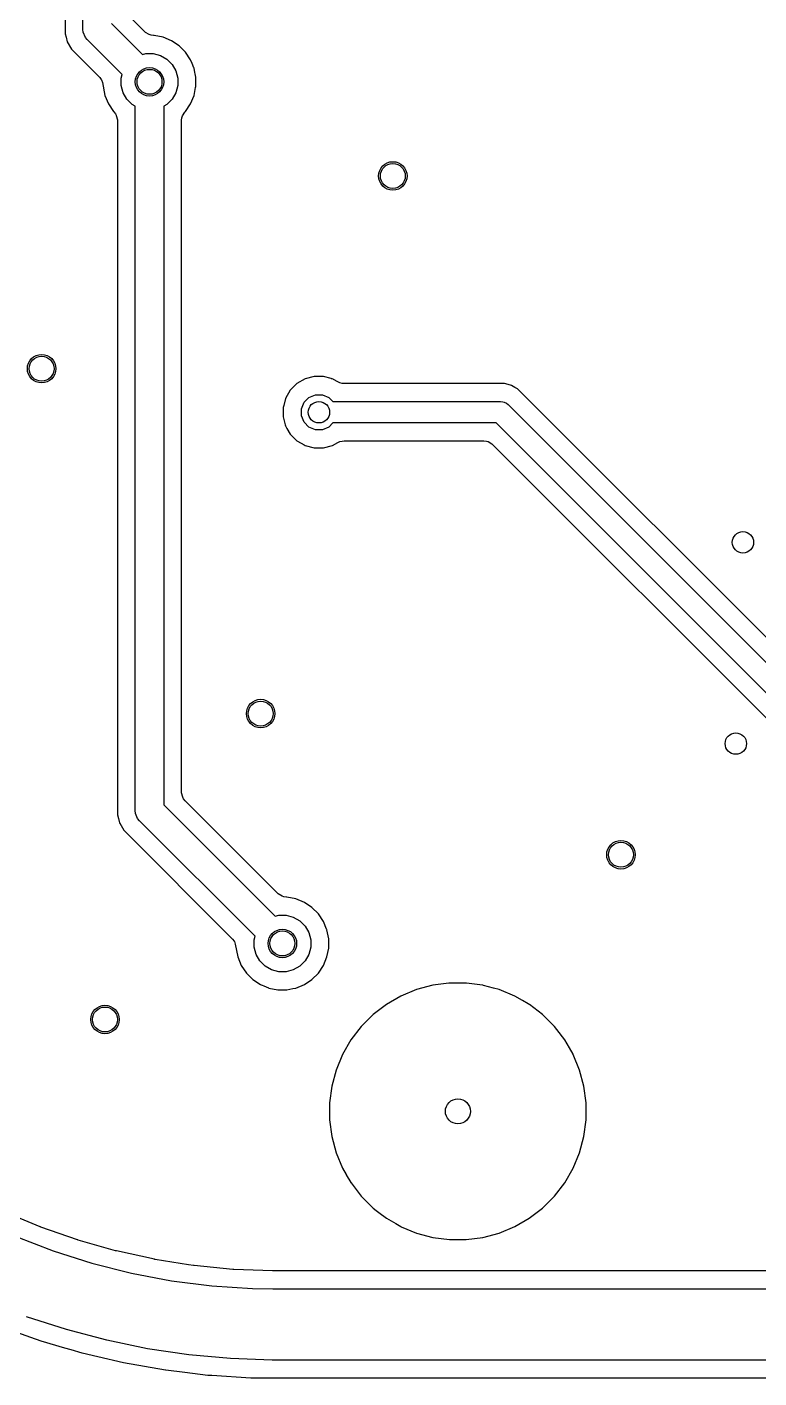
# Model space of a CAD drawing. Header units: inches. Extents: x 0.01 to 5.35, y 0.01 to 3.37.
# Drawn here: x 1.198 to 1.603, y 0.448 to 1.194 of the extents above; entities that cross this region are included whole.
import ezdxf

# ---------------------------------------------------------------- set-up
doc = ezdxf.new("R2010")
doc.units = ezdxf.units.IN
doc.header["$MEASUREMENT"] = 0
doc.layers.add('BLACK', color=250, linetype='CONTINUOUS')

msp = doc.modelspace()

# ---------------------------------------------------------------- linework, layer by layer
at = {"layer": 'BLACK', "linetype": 'CONTINUOUS'}
for p, q in [((1.22939, 1.19273), (1.22939, 1.33808)), ((1.21953, 1.33322), (1.21953, 1.1904)), ((1.24514, 1.19599), (1.26218, 1.17896)), ((1.26389, 1.19119), (1.25693, 1.19815)), ((1.21953, 1.1904), (1.22004, 1.18848)), ((1.22004, 1.18848), (1.22074, 1.18589)), ((1.22954, 1.1912), (1.22939, 1.19273)), ((1.23072, 1.18836), (1.22954, 1.1912)), ((1.2317, 1.18716), (1.23072, 1.18836)), ((1.25104, 1.16782), (1.2317, 1.18716)), ((1.26597, 1.18996), (1.26389, 1.19119)), ((1.26696, 1.18967), (1.26597, 1.18996)), ((1.26834, 1.18947), (1.26696, 1.18967)), ((1.26866, 1.18947), (1.26834, 1.18947)), ((1.27361, 1.18848), (1.26866, 1.18947)), ((1.26866, 1.18947), (1.26866, 1.18947)), ((1.26866, 1.18947), (1.26866, 1.18947)), ((1.27827, 1.18655), (1.27361, 1.18848)), ((1.27361, 1.18848), (1.27361, 1.18848)), ((1.27361, 1.18848), (1.27361, 1.18848)), ((1.22074, 1.18589), (1.22308, 1.18184)), ((1.22308, 1.18184), (1.22308, 1.18184)), ((1.22308, 1.18184), (1.23861, 1.16631)), ((1.26218, 1.17896), (1.26409, 1.17947)), ((1.26409, 1.17947), (1.2682, 1.17947)), ((1.2682, 1.17947), (1.27217, 1.17841)), ((1.28247, 1.18375), (1.27827, 1.18655)), ((1.27827, 1.18655), (1.27827, 1.18655)), ((1.27827, 1.18655), (1.27827, 1.18655)), ((1.28603, 1.18018), (1.28247, 1.18375)), ((1.28247, 1.18375), (1.28247, 1.18375)), ((1.28247, 1.18375), (1.28247, 1.18375)), ((1.28884, 1.17599), (1.28603, 1.18018)), ((1.28603, 1.18018), (1.28603, 1.18018)), ((1.28603, 1.18018), (1.28603, 1.18018)), ((1.27217, 1.17841), (1.27573, 1.17635)), ((1.27573, 1.17635), (1.27864, 1.17345)), ((1.27864, 1.17345), (1.28069, 1.16988)), ((1.28967, 1.17398), (1.28884, 1.17599)), ((1.28884, 1.17599), (1.28884, 1.17599)), ((1.28884, 1.17599), (1.28884, 1.17599)), ((1.29068, 1.17155), (1.28967, 1.17398)), ((1.23861, 1.16631), (1.23944, 1.1652)), ((1.23944, 1.1652), (1.23959, 1.16492)), ((1.23959, 1.16492), (1.24009, 1.16353)), ((1.25053, 1.16591), (1.25104, 1.16782)), ((1.25053, 1.1618), (1.25053, 1.16591)), ((1.28069, 1.16988), (1.28176, 1.16591)), ((1.28176, 1.16591), (1.28176, 1.1618)), ((1.29076, 1.17138), (1.29068, 1.17155)), ((1.29077, 1.17133), (1.29076, 1.17138)), ((1.29124, 1.16897), (1.29077, 1.17133)), ((1.29136, 1.16834), (1.29124, 1.16897)), ((1.29174, 1.16647), (1.29136, 1.16834)), ((1.29136, 1.16834), (1.29136, 1.16834)), ((1.29175, 1.16639), (1.29174, 1.16647)), ((1.29175, 1.16134), (1.29175, 1.16639)), ((1.24009, 1.16353), (1.24152, 1.15639)), ((1.25159, 1.15783), (1.25053, 1.1618)), ((1.25365, 1.15427), (1.25159, 1.15783)), ((1.28069, 1.15783), (1.27864, 1.15427)), ((1.28176, 1.1618), (1.28069, 1.15783)), ((1.29077, 1.15639), (1.29162, 1.1607)), ((1.29162, 1.1607), (1.29175, 1.16134)), ((1.24152, 1.15639), (1.24152, 1.15639)), ((1.24152, 1.15639), (1.24345, 1.15173)), ((1.24345, 1.15173), (1.24345, 1.15173)), ((1.24345, 1.15173), (1.24625, 1.14753)), ((1.25655, 1.15136), (1.25365, 1.15427)), ((1.25827, 1.15038), (1.25655, 1.15136)), ((1.25827, 0.76126), (1.25827, 1.15038)), ((1.27573, 1.15136), (1.27402, 1.15038)), ((1.27402, 1.15038), (1.27402, 0.76452)), ((1.27864, 1.15427), (1.27573, 1.15136)), ((1.28603, 1.14753), (1.28884, 1.15173)), ((1.28884, 1.15173), (1.29077, 1.15639)), ((1.28884, 1.15173), (1.28884, 1.15173)), ((1.28884, 1.15173), (1.28884, 1.15173)), ((1.24625, 1.14753), (1.24625, 1.14753)), ((1.24625, 1.14753), (1.24648, 1.1473)), ((1.24648, 1.1473), (1.24731, 1.14619)), ((1.24731, 1.14619), (1.24755, 1.14575)), ((1.24755, 1.14575), (1.2477, 1.14548)), ((1.2477, 1.14548), (1.24781, 1.14528)), ((1.24781, 1.14528), (1.24841, 1.14294)), ((1.24841, 1.14294), (1.24841, 0.75892)), ((1.28388, 1.14265), (1.28408, 1.14403)), ((1.28388, 0.98393), (1.28388, 1.14265)), ((1.28408, 1.14403), (1.28437, 1.14502)), ((1.28437, 1.14502), (1.2856, 1.1471)), ((1.2856, 1.1471), (1.28603, 1.14753)), ((1.28603, 1.14753), (1.28603, 1.14753)), ((1.28603, 1.14753), (1.28603, 1.14753)), ((1.28603, 1.14753), (1.28603, 1.14753)), ((1.35709, 1.00104), (1.35208, 0.9997)), ((1.36228, 1.00104), (1.35709, 1.00104)), ((1.3664, 0.99994), (1.36228, 1.00104)), ((1.36228, 1.00104), (1.36228, 1.00104)), ((1.34392, 0.99344), (1.34132, 0.98894)), ((1.34759, 0.99711), (1.34392, 0.99344)), ((1.34392, 0.99344), (1.34392, 0.99344)), ((1.34392, 0.99344), (1.34392, 0.99344)), ((1.35208, 0.9997), (1.34759, 0.99711)), ((1.34759, 0.99711), (1.34759, 0.99711)), ((1.34759, 0.99711), (1.34759, 0.99711)), ((1.35208, 0.9997), (1.35208, 0.9997)), ((1.36667, 0.99987), (1.3664, 0.99994)), ((1.36699, 0.99982), (1.36667, 0.99987)), ((1.36759, 0.99958), (1.36699, 0.99982)), ((1.36785, 0.99938), (1.36759, 0.99958)), ((1.37009, 0.99808), (1.36785, 0.99938)), ((1.37127, 0.99759), (1.37009, 0.99808)), ((1.37247, 0.99727), (1.37127, 0.99759)), ((1.37373, 0.99711), (1.37247, 0.99727)), ((1.46215, 0.99711), (1.37373, 0.99711)), ((1.46416, 0.99657), (1.46215, 0.99711)), ((1.46215, 0.99711), (1.46215, 0.99711)), ((1.46215, 0.99711), (1.46215, 0.99711)), ((1.46616, 0.99603), (1.46416, 0.99657)), ((1.46416, 0.99657), (1.46416, 0.99657)), ((1.46796, 0.99499), (1.46616, 0.99603)), ((1.46934, 0.9942), (1.46796, 0.99499)), ((1.46796, 0.99499), (1.46796, 0.99499)), ((1.46976, 0.99396), (1.46934, 0.9942)), ((1.69358, 0.77014), (1.46976, 0.99396)), ((1.46976, 0.99396), (1.46976, 0.99396)), ((1.34132, 0.98894), (1.34029, 0.98508)), ((1.34132, 0.98894), (1.34132, 0.98894)), ((1.35003, 0.98326), (1.3515, 0.98681)), ((1.3515, 0.98681), (1.35422, 0.98952)), ((1.35422, 0.98952), (1.35776, 0.99099)), ((1.35776, 0.99099), (1.36161, 0.99099)), ((1.36161, 0.99099), (1.36515, 0.98952)), ((1.36515, 0.98952), (1.36743, 0.98724)), ((1.36743, 0.98724), (1.46008, 0.98724)), ((1.46008, 0.98724), (1.46123, 0.98713)), ((1.46123, 0.98713), (1.46201, 0.98681)), ((1.46201, 0.98681), (1.46336, 0.98625)), ((1.46336, 0.98625), (1.46425, 0.98551)), ((1.46425, 0.98551), (1.69106, 0.75871)), ((1.28388, 0.77104), (1.28388, 0.98393)), ((1.34026, 0.98499), (1.33998, 0.98393)), ((1.33998, 0.98393), (1.33998, 0.98371)), ((1.33998, 0.98371), (1.33998, 0.97874)), ((1.33998, 0.97874), (1.33999, 0.97872)), ((1.33999, 0.97872), (1.34035, 0.97738)), ((1.34029, 0.98508), (1.34026, 0.98499)), ((1.34029, 0.98508), (1.34029, 0.98508)), ((1.35003, 0.97942), (1.35003, 0.98326)), ((1.3515, 0.97587), (1.35003, 0.97942)), ((1.34035, 0.97738), (1.34116, 0.97436)), ((1.34116, 0.97436), (1.34132, 0.97373)), ((1.34132, 0.97373), (1.34132, 0.97373)), ((1.34132, 0.97373), (1.34208, 0.97242)), ((1.34208, 0.97242), (1.34208, 0.97242)), ((1.34208, 0.97242), (1.34392, 0.96924)), ((1.35422, 0.97315), (1.3515, 0.97587)), ((1.35776, 0.97169), (1.35422, 0.97315)), ((1.36161, 0.97169), (1.35776, 0.97169)), ((1.36515, 0.97315), (1.36161, 0.97169)), ((1.36743, 0.97543), (1.36515, 0.97315)), ((1.45763, 0.97543), (1.36743, 0.97543)), ((1.68271, 0.75036), (1.45763, 0.97543)), ((1.34392, 0.96924), (1.34759, 0.96557)), ((1.34759, 0.96557), (1.34759, 0.96557)), ((1.34759, 0.96557), (1.34759, 0.96557)), ((1.34759, 0.96557), (1.34793, 0.96537)), ((1.34793, 0.96537), (1.35148, 0.96332)), ((1.35148, 0.96332), (1.35208, 0.96298)), ((1.35208, 0.96298), (1.35208, 0.96298)), ((1.35208, 0.96298), (1.35709, 0.96163)), ((1.36228, 0.96163), (1.36729, 0.96298)), ((1.36729, 0.96298), (1.37009, 0.9646)), ((1.37009, 0.9646), (1.37127, 0.96508)), ((1.37127, 0.96508), (1.37247, 0.9654)), ((1.37247, 0.9654), (1.37373, 0.96557)), ((1.37373, 0.96557), (1.45082, 0.96557)), ((1.45082, 0.96557), (1.4522, 0.96537)), ((1.4522, 0.96537), (1.45319, 0.96508)), ((1.45319, 0.96508), (1.45527, 0.96385)), ((1.45527, 0.96385), (1.67128, 0.74784)), ((1.35709, 0.96163), (1.35709, 0.96163)), ((1.35709, 0.96163), (1.36228, 0.96163)), ((1.36228, 0.96163), (1.36228, 0.96163)), ((1.28448, 0.7687), (1.28388, 0.77104)), ((1.25842, 0.75972), (1.25827, 0.76126)), ((1.27402, 0.76452), (1.33558, 0.70296)), ((1.28497, 0.76779), (1.28448, 0.7687)), ((1.2858, 0.76668), (1.28497, 0.76779)), ((1.33729, 0.71519), (1.2858, 0.76668)), ((1.24841, 0.75892), (1.24894, 0.75693)), ((1.24894, 0.75693), (1.24894, 0.75693)), ((1.24894, 0.75693), (1.24961, 0.75441)), ((1.24961, 0.75441), (1.24963, 0.75438)), ((1.24963, 0.75438), (1.24969, 0.75428)), ((1.24969, 0.75428), (1.25195, 0.75037)), ((1.25959, 0.75689), (1.25842, 0.75972)), ((1.26057, 0.75569), (1.25959, 0.75689)), ((1.32444, 0.69182), (1.26057, 0.75569)), ((1.25195, 0.75037), (1.25195, 0.75037)), ((1.25195, 0.75037), (1.31201, 0.69031)), ((1.33937, 0.71396), (1.33729, 0.71519)), ((1.34036, 0.71367), (1.33937, 0.71396)), ((1.34174, 0.71347), (1.34036, 0.71367)), ((1.34207, 0.71347), (1.34174, 0.71347)), ((1.34701, 0.71248), (1.34207, 0.71347)), ((1.34207, 0.71347), (1.34207, 0.71347)), ((1.34207, 0.71347), (1.34207, 0.71347)), ((1.35167, 0.71055), (1.34701, 0.71248)), ((1.34701, 0.71248), (1.34701, 0.71248)), ((1.34701, 0.71248), (1.34701, 0.71248)), ((1.35587, 0.70775), (1.35167, 0.71055)), ((1.35167, 0.71055), (1.35167, 0.71055)), ((1.35167, 0.71055), (1.35167, 0.71055)), ((1.33558, 0.70296), (1.33749, 0.70347)), ((1.33749, 0.70347), (1.3416, 0.70347)), ((1.3416, 0.70347), (1.34557, 0.70241)), ((1.34557, 0.70241), (1.34913, 0.70035)), ((1.35944, 0.70418), (1.35587, 0.70775)), ((1.35587, 0.70775), (1.35587, 0.70775)), ((1.35587, 0.70775), (1.35587, 0.70775)), ((1.36222, 0.70001), (1.35944, 0.70418)), ((1.35944, 0.70418), (1.35944, 0.70418)), ((1.35944, 0.70418), (1.35944, 0.70418)), ((1.34913, 0.70035), (1.35204, 0.69745)), ((1.35204, 0.69745), (1.35409, 0.69388)), ((1.36224, 0.69999), (1.36222, 0.70001)), ((1.36399, 0.69577), (1.36224, 0.69999)), ((1.36224, 0.69999), (1.36224, 0.69999)), ((1.36224, 0.69999), (1.36224, 0.69999)), ((1.36408, 0.69555), (1.36399, 0.69577)), ((1.36416, 0.69538), (1.36408, 0.69555)), ((1.36515, 0.69038), (1.36416, 0.69538)), ((1.31201, 0.69031), (1.31284, 0.6892)), ((1.31284, 0.6892), (1.31299, 0.68892)), ((1.31299, 0.68892), (1.3135, 0.68753)), ((1.3135, 0.68753), (1.31492, 0.68039)), ((1.32393, 0.68991), (1.32444, 0.69182)), ((1.32393, 0.6858), (1.32393, 0.68991)), ((1.35409, 0.69388), (1.35516, 0.68991)), ((1.35516, 0.68991), (1.35516, 0.6858)), ((1.36515, 0.68534), (1.36515, 0.69038)), ((1.36515, 0.69038), (1.36515, 0.69038)), ((1.36515, 0.69038), (1.36515, 0.69038)), ((1.31492, 0.68039), (1.31492, 0.68039)), ((1.31492, 0.68039), (1.31685, 0.67573)), ((1.32499, 0.68183), (1.32393, 0.6858)), ((1.32705, 0.67827), (1.32499, 0.68183)), ((1.35409, 0.68183), (1.35204, 0.67827)), ((1.35516, 0.6858), (1.35409, 0.68183)), ((1.36224, 0.67573), (1.36417, 0.68039)), ((1.36417, 0.68039), (1.36515, 0.68534)), ((1.31685, 0.67573), (1.31685, 0.67573)), ((1.31685, 0.67573), (1.31965, 0.67153)), ((1.32996, 0.67536), (1.32705, 0.67827)), ((1.33352, 0.67331), (1.32996, 0.67536)), ((1.33749, 0.67224), (1.33352, 0.67331)), ((1.3416, 0.67224), (1.33749, 0.67224)), ((1.34557, 0.67331), (1.3416, 0.67224)), ((1.34913, 0.67536), (1.34557, 0.67331)), ((1.35204, 0.67827), (1.34913, 0.67536)), ((1.35944, 0.67153), (1.36224, 0.67573)), ((1.31965, 0.67153), (1.31965, 0.67153)), ((1.31965, 0.67153), (1.31965, 0.67153)), ((1.31965, 0.67153), (1.32322, 0.66797)), ((1.32322, 0.66797), (1.32322, 0.66797)), ((1.32322, 0.66797), (1.32322, 0.66797)), ((1.32322, 0.66797), (1.32741, 0.66516)), ((1.32741, 0.66516), (1.32741, 0.66516)), ((1.32741, 0.66516), (1.32741, 0.66516)), ((1.32741, 0.66516), (1.32741, 0.66516)), ((1.32741, 0.66516), (1.32773, 0.66503)), ((1.32773, 0.66503), (1.32831, 0.66479)), ((1.32831, 0.66479), (1.32831, 0.66479)), ((1.32831, 0.66479), (1.32831, 0.66479)), ((1.32831, 0.66479), (1.3292, 0.66442)), ((1.3292, 0.66442), (1.33185, 0.66332)), ((1.34701, 0.66323), (1.35167, 0.66516)), ((1.35167, 0.66516), (1.35587, 0.66797)), ((1.35587, 0.66797), (1.35944, 0.67153)), ((1.4226, 0.66479), (1.41362, 0.66239)), ((1.43153, 0.66597), (1.4226, 0.66479)), ((1.43157, 0.66597), (1.43153, 0.66597)), ((1.43181, 0.666), (1.43157, 0.66597)), ((1.4411, 0.666), (1.43181, 0.666)), ((1.43181, 0.666), (1.43181, 0.666)), ((1.43181, 0.666), (1.43181, 0.666)), ((1.44111, 0.666), (1.4411, 0.666)), ((1.4411, 0.666), (1.4411, 0.666)), ((1.44118, 0.66599), (1.44111, 0.666)), ((1.45, 0.66483), (1.44118, 0.66599)), ((1.45032, 0.66481), (1.45, 0.66483)), ((1.45062, 0.66471), (1.45032, 0.66481)), ((1.45613, 0.66323), (1.45062, 0.66471)), ((1.33185, 0.66332), (1.33203, 0.66324)), ((1.33203, 0.66324), (1.33702, 0.66225)), ((1.33702, 0.66225), (1.34207, 0.66225)), ((1.34207, 0.66225), (1.34539, 0.66291)), ((1.34207, 0.66225), (1.34207, 0.66225)), ((1.34539, 0.66291), (1.34701, 0.66323)), ((1.40504, 0.65883), (1.39699, 0.65418)), ((1.41362, 0.66239), (1.40504, 0.65883)), ((1.40504, 0.65883), (1.40504, 0.65883)), ((1.45929, 0.66239), (1.45613, 0.66323)), ((1.46788, 0.65883), (1.45929, 0.66239)), ((1.4722, 0.65634), (1.46788, 0.65883)), ((1.46788, 0.65883), (1.46788, 0.65883)), ((1.39699, 0.65418), (1.38962, 0.64853)), ((1.39699, 0.65418), (1.39699, 0.65418)), ((1.47521, 0.65459), (1.4722, 0.65634)), ((1.4722, 0.65634), (1.4722, 0.65634)), ((1.47592, 0.65418), (1.47521, 0.65459)), ((1.47594, 0.65418), (1.47592, 0.65418)), ((1.47599, 0.65414), (1.47594, 0.65418)), ((1.48329, 0.64853), (1.47599, 0.65414)), ((1.38305, 0.64196), (1.37739, 0.63459)), ((1.38962, 0.64853), (1.38305, 0.64196)), ((1.38305, 0.64196), (1.38305, 0.64196)), ((1.38305, 0.64196), (1.38305, 0.64196)), ((1.38962, 0.64853), (1.38962, 0.64853)), ((1.38962, 0.64853), (1.38962, 0.64853)), ((1.4833, 0.64853), (1.48329, 0.64853)), ((1.48987, 0.64196), (1.4833, 0.64853)), ((1.4833, 0.64853), (1.4833, 0.64853)), ((1.4833, 0.64853), (1.4833, 0.64853)), ((1.4911, 0.64035), (1.48987, 0.64196)), ((1.48987, 0.64196), (1.48987, 0.64196)), ((1.37739, 0.63458), (1.37274, 0.62654)), ((1.37739, 0.63459), (1.37739, 0.63458)), ((1.49552, 0.63458), (1.4911, 0.64035)), ((1.49809, 0.63014), (1.49552, 0.63458)), ((1.50009, 0.62667), (1.49809, 0.63014)), ((1.49809, 0.63014), (1.49809, 0.63014)), ((1.37274, 0.62654), (1.36919, 0.61795)), ((1.37274, 0.62654), (1.37274, 0.62654)), ((1.50013, 0.6266), (1.50009, 0.62667)), ((1.50016, 0.62655), (1.50013, 0.6266)), ((1.50018, 0.62652), (1.50016, 0.62655)), ((1.50372, 0.61795), (1.50018, 0.62652)), ((1.36919, 0.61795), (1.36678, 0.60898)), ((1.50613, 0.60898), (1.50372, 0.61795)), ((1.36678, 0.60898), (1.36557, 0.59977)), ((1.50734, 0.59976), (1.50613, 0.60898)), ((1.36557, 0.59977), (1.36557, 0.59976)), ((1.36557, 0.59976), (1.36557, 0.59047)), ((1.50734, 0.59047), (1.50734, 0.59976)), ((1.50734, 0.59976), (1.50734, 0.59976)), ((1.36557, 0.59047), (1.36557, 0.59047)), ((1.36557, 0.59047), (1.36678, 0.58126)), ((1.50613, 0.58126), (1.50734, 0.59047)), ((1.36678, 0.58126), (1.36919, 0.57228)), ((1.50372, 0.57228), (1.50613, 0.58126)), ((1.36919, 0.57228), (1.37274, 0.5637)), ((1.50017, 0.5637), (1.50372, 0.57228)), ((1.37274, 0.5637), (1.37275, 0.5637)), ((1.37275, 0.5637), (1.37479, 0.56015)), ((1.37479, 0.56015), (1.37482, 0.56011)), ((1.37482, 0.56011), (1.37728, 0.55584)), ((1.49552, 0.55565), (1.50017, 0.5637)), ((1.37728, 0.55584), (1.37739, 0.55565)), ((1.37739, 0.55565), (1.3774, 0.55564)), ((1.3774, 0.55564), (1.37744, 0.55559)), ((1.37744, 0.55559), (1.38305, 0.54828)), ((1.48987, 0.54828), (1.49552, 0.55565)), ((1.38305, 0.54828), (1.38305, 0.54828)), ((1.38305, 0.54828), (1.38305, 0.54828)), ((1.38305, 0.54828), (1.38305, 0.54828)), ((1.38305, 0.54828), (1.38962, 0.54171)), ((1.4833, 0.54171), (1.48987, 0.54828)), ((1.20572, 0.53135), (1.18593, 0.53964)), ((1.38962, 0.54171), (1.38962, 0.54171)), ((1.38962, 0.54171), (1.38962, 0.54171)), ((1.38962, 0.54171), (1.38962, 0.54171)), ((1.38962, 0.54171), (1.3914, 0.54034)), ((1.3914, 0.54034), (1.39275, 0.5393)), ((1.39275, 0.5393), (1.39699, 0.53605)), ((1.47592, 0.53605), (1.4833, 0.54171)), ((1.20586, 0.5313), (1.20572, 0.53135)), ((1.20599, 0.53125), (1.20586, 0.5313)), ((1.20613, 0.5312), (1.20599, 0.53125)), ((1.2163, 0.52764), (1.20613, 0.5312)), ((1.39699, 0.53605), (1.40216, 0.53307)), ((1.40216, 0.53307), (1.4049, 0.53148)), ((1.4049, 0.53148), (1.40497, 0.53144)), ((1.40497, 0.53144), (1.40503, 0.53141)), ((1.40503, 0.53141), (1.40506, 0.5314)), ((1.40506, 0.5314), (1.41362, 0.52785)), ((1.45929, 0.52785), (1.46788, 0.53141)), ((1.46788, 0.53141), (1.47592, 0.53605)), ((1.19189, 0.52609), (1.21289, 0.51803)), ((1.22638, 0.52411), (1.2163, 0.52764)), ((1.22652, 0.52406), (1.22638, 0.52411)), ((1.22666, 0.52402), (1.22652, 0.52406)), ((1.2268, 0.52397), (1.22666, 0.52402)), ((1.24744, 0.51811), (1.2268, 0.52397)), ((1.41362, 0.52785), (1.4226, 0.52545)), ((1.4226, 0.52545), (1.43181, 0.52423)), ((1.43181, 0.52423), (1.43181, 0.52423)), ((1.43181, 0.52423), (1.4411, 0.52423)), ((1.4411, 0.52423), (1.45032, 0.52545)), ((1.4411, 0.52423), (1.4411, 0.52423)), ((1.45032, 0.52545), (1.45929, 0.52785)), ((1.21289, 0.51803), (1.23433, 0.51124)), ((1.24758, 0.51807), (1.24744, 0.51811)), ((1.24772, 0.51804), (1.24758, 0.51807)), ((1.24786, 0.518), (1.24772, 0.51804)), ((1.26882, 0.51338), (1.24786, 0.518)), ((1.23433, 0.51124), (1.25614, 0.50574)), ((1.26896, 0.51335), (1.26882, 0.51338)), ((1.2691, 0.51332), (1.26896, 0.51335)), ((1.26925, 0.5133), (1.2691, 0.51332)), ((1.28771, 0.51037), (1.26925, 0.5133)), ((1.29044, 0.50994), (1.28771, 0.51037)), ((1.29058, 0.50992), (1.29044, 0.50994)), ((1.29068, 0.5099), (1.29058, 0.50992)), ((1.29073, 0.5099), (1.29068, 0.5099)), ((1.29087, 0.50988), (1.29073, 0.5099)), ((1.31223, 0.50779), (1.29087, 0.50988)), ((1.31237, 0.50778), (1.31223, 0.50779)), ((1.31252, 0.50777), (1.31237, 0.50778)), ((1.31266, 0.50776), (1.31252, 0.50777)), ((1.33416, 0.50695), (1.31266, 0.50776)), ((1.25614, 0.50574), (1.27825, 0.50155)), ((1.27825, 0.50155), (1.30056, 0.49869)), ((1.33425, 0.50695), (1.33416, 0.50695)), ((1.33434, 0.50695), (1.33425, 0.50695)), ((1.33444, 0.50695), (1.33434, 0.50695)), ((1.77473, 0.50695), (1.33444, 0.50695)), ((1.30056, 0.49869), (1.323, 0.49717)), ((1.323, 0.49717), (1.33417, 0.49709)), ((1.33417, 0.49709), (1.77182, 0.49709)), ((1.2202, 0.47451), (1.19826, 0.48162)), ((1.18383, 0.47628), (1.20609, 0.46838)), ((1.24251, 0.46863), (1.2202, 0.47451)), ((1.20609, 0.46838), (1.21921, 0.46453)), ((1.21921, 0.46453), (1.22276, 0.46348)), ((1.22276, 0.46348), (1.22874, 0.46173)), ((1.2651, 0.464), (1.24251, 0.46863)), ((1.28792, 0.46063), (1.2651, 0.464)), ((1.22874, 0.46173), (1.22878, 0.46172)), ((1.22878, 0.46172), (1.22884, 0.4617)), ((1.22884, 0.4617), (1.22897, 0.46167)), ((1.22897, 0.46167), (1.23766, 0.45964)), ((1.23766, 0.45964), (1.25172, 0.45635)), ((1.25172, 0.45635), (1.25176, 0.45634)), ((1.25176, 0.45634), (1.2518, 0.45633)), ((1.2518, 0.45633), (1.27497, 0.45225)), ((1.31089, 0.45854), (1.28792, 0.46063)), ((1.33394, 0.45772), (1.31089, 0.45854)), ((1.33399, 0.45772), (1.33394, 0.45772)), ((1.33409, 0.45772), (1.33399, 0.45772)), ((1.6789, 0.45772), (1.33409, 0.45772)), ((1.27497, 0.45225), (1.27501, 0.45224)), ((1.27501, 0.45224), (1.27504, 0.45224)), ((1.27504, 0.45224), (1.2751, 0.45223)), ((1.2751, 0.45223), (1.28572, 0.45096)), ((1.28572, 0.45096), (1.29843, 0.44945)), ((1.29843, 0.44945), (1.29847, 0.44944)), ((1.29847, 0.44944), (1.29848, 0.44944)), ((1.29848, 0.44944), (1.29849, 0.44944)), ((1.29849, 0.44944), (1.29862, 0.44943)), ((1.29862, 0.44943), (1.29863, 0.44943)), ((1.29863, 0.44943), (1.3005, 0.44931)), ((1.3005, 0.44931), (1.32206, 0.44795)), ((1.32206, 0.44795), (1.32205, 0.44795)), ((1.32205, 0.44795), (1.32312, 0.44794)), ((1.32312, 0.44794), (1.33062, 0.44788)), ((1.33062, 0.44788), (1.33083, 0.44787)), ((1.33083, 0.44787), (1.33091, 0.44787)), ((1.33091, 0.44787), (1.33105, 0.44785)), ((1.33105, 0.44785), (1.33118, 0.44785)), ((1.33118, 0.44785), (1.33396, 0.44785)), ((1.33396, 0.44785), (1.33397, 0.44785)), ((1.33397, 0.44785), (1.33399, 0.44785)), ((1.33399, 0.44785), (1.33401, 0.44785)), ((1.33401, 0.44785), (1.33404, 0.44785)), ((1.33404, 0.44785), (1.33423, 0.44785)), ((1.33423, 0.44785), (1.33423, 0.44785)), ((1.33423, 0.44785), (1.33423, 0.44785)), ((1.33423, 0.44785), (1.33427, 0.44785)), ((1.33427, 0.44785), (1.33672, 0.44783)), ((1.33672, 0.44783), (1.337, 0.44782)), ((1.337, 0.44782), (1.33725, 0.44783)), ((1.33725, 0.44783), (1.33866, 0.44782)), ((1.33866, 0.44782), (1.33901, 0.44785)), ((1.33901, 0.44785), (1.67333, 0.44785))]:
    msp.add_line(p, q, dxfattribs=at)
at = {"layer": 'BLACK'}
for centre, radius in [((1.26614, 1.16386), 0.00787), ((1.40054, 1.11186), 0.00787), ((1.20654, 1.00539), 0.00787), ((1.35969, 0.98134), 0.00591), ((1.59394, 0.90945), 0.00591), ((1.32754, 0.81486), 0.00787), ((1.59, 0.79827), 0.00591), ((1.52654, 0.73686), 0.00787), ((1.33954, 0.68786), 0.00787), ((1.24154, 0.64586), 0.00787), ((1.43646, 0.59512), 0.00689), ((1.43646, 0.59512), 0.00689)]:
    msp.add_circle(centre, radius, dxfattribs=at)
at = {"layer": 'WHITE'}
for centre, radius in [((1.26614, 1.16386), 0.00689), ((1.40054, 1.11186), 0.00689), ((1.20654, 1.00539), 0.00689), ((1.35969, 0.98134), 0.00591), ((1.59394, 0.90945), 0.00591), ((1.32754, 0.81486), 0.00689), ((1.59, 0.79827), 0.00591), ((1.52654, 0.73686), 0.00689), ((1.33954, 0.68786), 0.00689), ((1.24154, 0.64586), 0.00689)]:
    msp.add_circle(centre, radius, dxfattribs=at)

doc.saveas('drawing.dxf')
